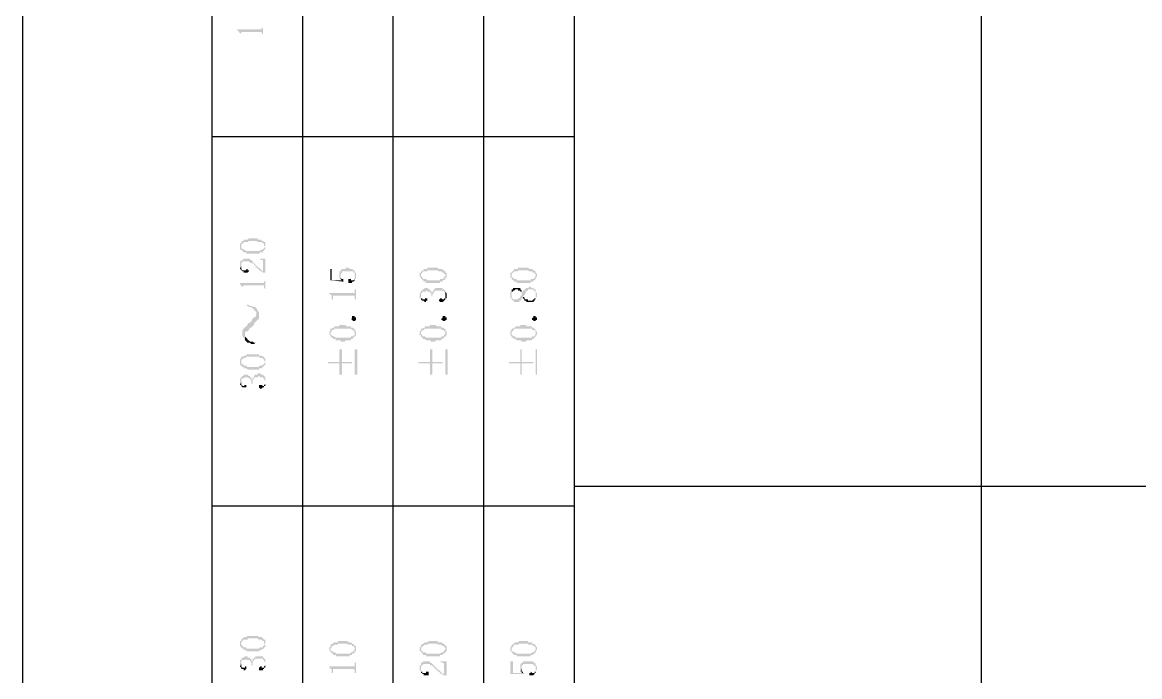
# Model space of a CAD drawing. Header units: millimetres. Extents: x 7018 to 13530, y 4187 to 5692.
# Drawn here: x 8881.97 to 8921.51, y 5024.9 to 5048.07 of the extents above; entities that cross this region are included whole.
import ezdxf

# ---------------------------------------------------------------- set-up
doc = ezdxf.new("R2010")
doc.units = ezdxf.units.MM

msp = doc.modelspace()

# ---------------------------------------------------------------- hatches: boundary and pattern name
at = {"transparency": 33554559}
for points in [[(8889.578, 5047.824), (8889.578, 5047.779), (8889.623, 5047.779), (8889.623, 5047.734), (8889.623, 5047.734), (8889.668, 5047.688), (8889.668, 5047.643), (8889.668, 5047.598), (8889.668, 5047.688), (8889.713, 5047.688), (8889.713, 5047.734), (8890.436, 5047.734), (8890.436, 5047.688), (8890.436, 5047.688), (8890.481, 5047.643), (8890.481, 5047.598), (8890.481, 5047.959), (8890.481, 5047.869), (8890.436, 5047.869), (8890.436, 5047.824), (8890.39, 5047.824)], [(8889.668, 5040.151), (8889.668, 5040.061), (8889.668, 5040.016), (8889.713, 5040.016), (8889.713, 5040.151), (8889.713, 5040.196), (8889.713, 5040.196), (8889.759, 5040.242), (8889.804, 5040.242), (8889.804, 5040.287), (8889.939, 5040.287), (8889.984, 5040.332), (8890.255, 5040.332), (8890.3, 5040.287), (8890.436, 5040.287), (8890.481, 5040.242), (8890.526, 5040.242), (8890.526, 5040.196), (8890.526, 5040.151), (8890.571, 5040.151), (8890.571, 5040.287), (8890.526, 5040.287), (8890.481, 5040.332), (8890.436, 5040.332), (8890.436, 5040.377), (8890.3, 5040.377), (8890.3, 5040.422), (8889.984, 5040.422), (8889.939, 5040.377), (8889.804, 5040.377), (8889.804, 5040.332), (8889.759, 5040.332), (8889.713, 5040.287), (8889.713, 5040.242), (8889.668, 5040.242), (8889.668, 5040.196)], [(8889.713, 5040.016), (8889.713, 5040.016), (8889.759, 5039.971), (8889.759, 5039.971), (8889.804, 5039.926), (8889.894, 5039.926), (8889.894, 5039.881), (8890.345, 5039.881), (8890.39, 5039.926), (8890.481, 5039.926), (8890.481, 5039.971), (8890.526, 5039.971), (8890.526, 5040.016), (8890.571, 5040.016), (8890.571, 5040.061), (8890.571, 5040.106), (8890.571, 5040.151), (8890.571, 5040.196), (8890.571, 5040.242), (8890.571, 5040.287), (8890.571, 5040.106), (8890.526, 5040.106), (8890.526, 5040.061), (8890.481, 5040.061), (8890.481, 5040.016), (8890.39, 5040.016), (8890.39, 5039.971), (8889.894, 5039.971), (8889.849, 5040.016), (8889.804, 5040.016), (8889.759, 5040.061), (8889.713, 5040.061), (8889.713, 5040.106), (8889.713, 5040.151)], [(8889.668, 5039.474), (8889.668, 5039.429), (8889.668, 5039.339), (8889.668, 5039.339), (8889.713, 5039.429), (8889.713, 5039.519), (8889.713, 5039.565), (8889.759, 5039.565), (8889.759, 5039.61), (8889.984, 5039.61), (8890.029, 5039.565), (8890.075, 5039.565), (8890.12, 5039.519), (8890.165, 5039.519), (8890.165, 5039.474), (8890.21, 5039.474), (8890.21, 5039.429), (8890.21, 5039.429), (8890.255, 5039.384), (8890.255, 5039.384), (8890.3, 5039.339), (8890.345, 5039.339), (8890.345, 5039.294), (8890.39, 5039.294), (8890.39, 5039.249), (8890.436, 5039.249), (8890.481, 5039.204), (8890.526, 5039.204), (8890.481, 5039.249), (8890.481, 5039.249), (8890.436, 5039.294), (8890.436, 5039.294), (8890.39, 5039.339), (8890.39, 5039.339), (8890.345, 5039.384), (8890.3, 5039.384), (8890.3, 5039.429), (8890.255, 5039.429), (8890.255, 5039.474), (8890.21, 5039.474), (8890.21, 5039.519), (8890.165, 5039.519), (8890.165, 5039.565), (8890.12, 5039.565), (8890.12, 5039.61), (8890.12, 5039.61), (8890.075, 5039.655), (8890.029, 5039.655), (8890.029, 5039.7), (8889.804, 5039.7), (8889.759, 5039.655), (8889.713, 5039.655), (8889.713, 5039.61), (8889.668, 5039.61), (8889.668, 5039.565)], [(8889.668, 5039.339), (8889.713, 5039.294), (8889.713, 5039.294), (8889.759, 5039.249), (8889.804, 5039.249), (8889.804, 5039.204), (8889.939, 5039.204), (8889.984, 5039.249), (8889.984, 5039.294), (8889.939, 5039.294), (8889.939, 5039.339), (8889.894, 5039.339), (8889.894, 5039.294), (8889.759, 5039.294), (8889.713, 5039.339), (8889.713, 5039.429), (8889.713, 5039.429)], [(8890.345, 5039.7), (8890.39, 5039.7), (8890.39, 5039.655), (8890.481, 5039.655), (8890.481, 5039.61), (8890.481, 5039.249), (8890.526, 5039.204), (8890.571, 5039.204), (8890.571, 5039.7)], [(8893.189, 5039.158), (8893.189, 5039.068), (8893.189, 5039.023), (8893.189, 5039.023), (8893.234, 5038.978), (8893.234, 5039.113), (8893.234, 5039.158), (8893.234, 5039.158), (8893.279, 5039.204), (8893.279, 5039.249), (8893.685, 5039.249), (8893.685, 5039.204), (8893.73, 5039.204), (8893.73, 5039.158), (8893.73, 5039.113), (8893.73, 5038.978), (8893.775, 5038.978), (8893.775, 5039.023), (8893.775, 5039.113), (8893.775, 5039.158), (8893.775, 5039.204), (8893.73, 5039.204), (8893.73, 5039.249), (8893.73, 5039.294), (8893.685, 5039.294), (8893.64, 5039.339), (8893.55, 5039.339), (8893.505, 5039.384), (8893.414, 5039.384), (8893.414, 5039.339), (8893.279, 5039.339), (8893.234, 5039.294), (8893.234, 5039.249), (8893.189, 5039.249), (8893.189, 5039.204)], [(8896.032, 5039.113), (8896.032, 5039.068), (8896.032, 5039.068), (8896.077, 5039.023), (8896.077, 5038.978), (8896.077, 5039.113), (8896.077, 5039.158), (8896.077, 5039.158), (8896.122, 5039.204), (8896.122, 5039.204), (8896.167, 5039.249), (8896.303, 5039.249), (8896.303, 5039.294), (8896.664, 5039.294), (8896.709, 5039.249), (8896.799, 5039.249), (8896.844, 5039.204), (8896.889, 5039.204), (8896.889, 5039.158), (8896.935, 5039.158), (8896.935, 5039.113), (8896.935, 5039.249), (8896.935, 5039.249), (8896.889, 5039.294), (8896.844, 5039.294), (8896.844, 5039.339), (8896.709, 5039.339), (8896.664, 5039.384), (8896.303, 5039.384), (8896.303, 5039.339), (8896.167, 5039.339), (8896.167, 5039.294), (8896.122, 5039.294), (8896.122, 5039.249), (8896.077, 5039.249), (8896.077, 5039.204), (8896.032, 5039.204)], [(8899.236, 5039.113), (8899.236, 5039.068), (8899.236, 5039.023), (8899.281, 5039.023), (8899.281, 5038.978), (8899.281, 5039.113), (8899.281, 5039.158), (8899.281, 5039.158), (8899.327, 5039.204), (8899.327, 5039.204), (8899.372, 5039.249), (8899.507, 5039.249), (8899.507, 5039.294), (8899.868, 5039.294), (8899.913, 5039.249), (8900.004, 5039.249), (8900.049, 5039.204), (8900.094, 5039.204), (8900.094, 5039.158), (8900.139, 5039.158), (8900.139, 5039.113), (8900.139, 5039.249), (8900.094, 5039.249), (8900.094, 5039.294), (8900.049, 5039.294), (8900.004, 5039.339), (8899.913, 5039.339), (8899.868, 5039.384), (8899.507, 5039.384), (8899.507, 5039.339), (8899.372, 5039.339), (8899.372, 5039.294), (8899.327, 5039.294), (8899.327, 5039.249), (8899.281, 5039.249), (8899.281, 5039.204), (8899.236, 5039.204)], [(8892.873, 5039.339), (8892.873, 5038.933), (8893.324, 5038.888), (8893.324, 5038.933), (8893.324, 5038.978), (8893.279, 5038.933), (8892.918, 5038.933), (8892.918, 5039.339)], [(8893.234, 5038.978), (8893.234, 5038.978), (8893.279, 5038.933), (8893.279, 5038.933), (8893.324, 5038.978), (8893.279, 5038.978), (8893.234, 5039.023), (8893.234, 5039.068), (8893.234, 5039.113)], [(8893.505, 5038.933), (8893.505, 5038.843), (8893.64, 5038.843), (8893.64, 5038.888), (8893.685, 5038.888), (8893.73, 5038.933), (8893.73, 5039.113), (8893.73, 5039.023), (8893.73, 5038.978), (8893.73, 5038.978), (8893.685, 5038.933), (8893.595, 5038.933), (8893.595, 5038.978), (8893.505, 5038.978)], [(8896.077, 5038.978), (8896.122, 5038.978), (8896.122, 5038.933), (8896.167, 5038.933), (8896.167, 5038.888), (8896.258, 5038.888), (8896.258, 5038.843), (8896.754, 5038.843), (8896.754, 5038.888), (8896.844, 5038.888), (8896.844, 5038.933), (8896.889, 5038.933), (8896.935, 5038.978), (8896.935, 5039.023), (8896.98, 5039.023), (8896.98, 5039.068), (8896.98, 5039.113), (8896.98, 5039.158), (8896.98, 5039.204), (8896.935, 5039.204), (8896.935, 5039.249), (8896.935, 5039.113), (8896.935, 5039.068), (8896.889, 5039.068), (8896.889, 5039.023), (8896.889, 5039.023), (8896.844, 5038.978), (8896.754, 5038.978), (8896.754, 5038.933), (8896.303, 5038.933), (8896.258, 5038.978), (8896.167, 5038.978), (8896.122, 5039.023), (8896.122, 5039.068), (8896.077, 5039.068), (8896.077, 5039.113)], [(8899.281, 5038.978), (8899.281, 5038.978), (8899.327, 5038.933), (8899.372, 5038.933), (8899.372, 5038.888), (8899.462, 5038.888), (8899.462, 5038.843), (8899.958, 5038.843), (8899.958, 5038.888), (8900.049, 5038.888), (8900.049, 5038.933), (8900.094, 5038.933), (8900.139, 5038.978), (8900.139, 5039.023), (8900.139, 5039.023), (8900.184, 5039.068), (8900.184, 5039.113), (8900.184, 5039.158), (8900.184, 5039.158), (8900.139, 5039.204), (8900.139, 5039.249), (8900.139, 5039.113), (8900.139, 5039.068), (8900.094, 5039.068), (8900.094, 5039.023), (8900.094, 5039.023), (8900.049, 5038.978), (8899.958, 5038.978), (8899.958, 5038.933), (8899.462, 5038.933), (8899.462, 5038.978), (8899.372, 5038.978), (8899.327, 5039.023), (8899.327, 5039.023), (8899.281, 5039.068), (8899.281, 5039.113)], [(8889.668, 5038.843), (8889.668, 5038.797), (8889.668, 5038.797), (8889.713, 5038.752), (8889.713, 5038.707), (8889.759, 5038.707), (8889.759, 5038.572), (8889.759, 5038.707), (8889.759, 5038.707), (8889.804, 5038.752), (8890.526, 5038.752), (8890.526, 5038.707), (8890.526, 5038.662), (8890.571, 5038.617), (8890.571, 5038.572), (8890.571, 5038.978), (8890.571, 5038.933), (8890.526, 5038.888), (8890.526, 5038.843), (8890.481, 5038.843)], [(8892.828, 5038.481), (8892.828, 5038.436), (8892.873, 5038.436), (8892.918, 5038.391), (8892.918, 5038.301), (8892.918, 5038.256), (8892.963, 5038.256), (8892.963, 5038.346), (8892.963, 5038.391), (8893.73, 5038.391), (8893.73, 5038.346), (8893.73, 5038.301), (8893.73, 5038.256), (8893.775, 5038.256), (8893.775, 5038.617), (8893.73, 5038.617), (8893.73, 5038.527), (8893.73, 5038.481), (8893.64, 5038.481)], [(8896.032, 5038.391), (8896.032, 5038.301), (8896.077, 5038.301), (8896.077, 5038.391), (8896.077, 5038.436), (8896.077, 5038.481), (8896.122, 5038.481), (8896.122, 5038.527), (8896.258, 5038.527), (8896.258, 5038.572), (8896.303, 5038.572), (8896.303, 5038.527), (8896.393, 5038.527), (8896.393, 5038.481), (8896.438, 5038.481), (8896.438, 5038.436), (8896.438, 5038.391), (8896.438, 5038.391), (8896.483, 5038.346), (8896.483, 5038.391), (8896.483, 5038.436), (8896.528, 5038.481), (8896.528, 5038.527), (8896.574, 5038.527), (8896.574, 5038.572), (8896.844, 5038.572), (8896.889, 5038.527), (8896.889, 5038.527), (8896.935, 5038.481), (8896.935, 5038.436), (8896.935, 5038.391), (8896.935, 5038.572), (8896.935, 5038.572), (8896.889, 5038.617), (8896.844, 5038.617), (8896.844, 5038.662), (8896.574, 5038.662), (8896.574, 5038.617), (8896.528, 5038.617), (8896.528, 5038.572), (8896.528, 5038.572), (8896.483, 5038.527), (8896.483, 5038.481), (8896.483, 5038.481), (8896.438, 5038.527), (8896.438, 5038.572), (8896.393, 5038.572), (8896.393, 5038.617), (8896.348, 5038.617), (8896.303, 5038.662), (8896.213, 5038.662), (8896.167, 5038.617), (8896.122, 5038.617), (8896.122, 5038.572), (8896.077, 5038.572), (8896.077, 5038.527), (8896.077, 5038.527), (8896.032, 5038.481), (8896.032, 5038.436)], [(8899.236, 5038.436), (8899.236, 5038.391), (8899.236, 5038.301), (8899.281, 5038.301), (8899.281, 5038.256), (8899.281, 5038.256), (8899.327, 5038.211), (8899.372, 5038.211), (8899.372, 5038.166), (8899.552, 5038.166), (8899.552, 5038.211), (8899.597, 5038.211), (8899.643, 5038.256), (8899.643, 5038.301), (8899.688, 5038.301), (8899.688, 5038.346), (8899.688, 5038.346), (8899.733, 5038.391), (8899.733, 5038.436), (8899.733, 5038.436), (8899.778, 5038.481), (8899.778, 5038.527), (8899.778, 5038.527), (8899.823, 5038.572), (8899.868, 5038.572), (8899.868, 5038.617), (8900.049, 5038.617), (8900.049, 5038.572), (8900.094, 5038.572), (8900.094, 5038.527), (8900.139, 5038.527), (8900.139, 5038.436), (8900.139, 5038.301), (8900.139, 5038.301), (8900.184, 5038.346), (8900.184, 5038.436), (8900.184, 5038.481), (8900.184, 5038.481), (8900.139, 5038.527), (8900.139, 5038.572), (8900.139, 5038.617), (8900.094, 5038.617), (8900.049, 5038.662), (8900.004, 5038.662), (8899.958, 5038.707), (8899.913, 5038.707), (8899.868, 5038.662), (8899.778, 5038.662), (8899.778, 5038.617), (8899.733, 5038.617), (8899.733, 5038.572), (8899.688, 5038.572), (8899.688, 5038.527), (8899.643, 5038.527), (8899.643, 5038.481), (8899.643, 5038.391), (8899.597, 5038.391), (8899.597, 5038.346), (8899.597, 5038.346), (8899.552, 5038.301), (8899.507, 5038.301), (8899.507, 5038.256), (8899.327, 5038.256), (8899.327, 5038.301), (8899.281, 5038.301), (8899.281, 5038.346), (8899.281, 5038.572), (8899.236, 5038.527)], [(8899.281, 5038.572), (8899.281, 5038.436), (8899.281, 5038.481), (8899.281, 5038.527), (8899.327, 5038.527), (8899.327, 5038.572), (8899.372, 5038.572), (8899.417, 5038.617), (8899.507, 5038.617), (8899.507, 5038.572), (8899.597, 5038.572), (8899.597, 5038.527), (8899.643, 5038.527), (8899.643, 5038.481), (8899.643, 5038.572), (8899.643, 5038.572), (8899.597, 5038.617), (8899.597, 5038.662), (8899.327, 5038.662), (8899.327, 5038.617), (8899.281, 5038.617)], [(8896.077, 5038.301), (8896.077, 5038.256), (8896.077, 5038.256), (8896.122, 5038.211), (8896.167, 5038.211), (8896.213, 5038.166), (8896.258, 5038.166), (8896.258, 5038.211), (8896.303, 5038.211), (8896.303, 5038.256), (8896.303, 5038.301), (8896.213, 5038.301), (8896.213, 5038.256), (8896.122, 5038.256), (8896.122, 5038.301), (8896.077, 5038.301), (8896.077, 5038.346), (8896.077, 5038.391)], [(8896.709, 5038.211), (8896.709, 5038.211), (8896.754, 5038.166), (8896.844, 5038.166), (8896.889, 5038.211), (8896.889, 5038.211), (8896.935, 5038.256), (8896.935, 5038.301), (8896.98, 5038.301), (8896.98, 5038.391), (8896.98, 5038.436), (8896.98, 5038.481), (8896.98, 5038.481), (8896.935, 5038.527), (8896.935, 5038.391), (8896.935, 5038.346), (8896.935, 5038.301), (8896.889, 5038.301), (8896.889, 5038.256), (8896.844, 5038.256), (8896.799, 5038.301), (8896.754, 5038.301), (8896.754, 5038.256), (8896.709, 5038.256)], [(8899.688, 5038.301), (8899.733, 5038.256), (8899.733, 5038.211), (8899.778, 5038.211), (8899.823, 5038.166), (8900.049, 5038.166), (8900.094, 5038.211), (8900.094, 5038.256), (8900.139, 5038.256), (8900.139, 5038.436), (8900.139, 5038.346), (8900.139, 5038.301), (8900.094, 5038.301), (8900.049, 5038.256), (8900.049, 5038.256), (8900.004, 5038.211), (8899.868, 5038.211), (8899.868, 5038.256), (8899.778, 5038.256), (8899.733, 5038.301), (8899.733, 5038.346), (8899.688, 5038.346)], [(8889.894, 5038.03), (8889.939, 5038.03), (8889.984, 5037.985), (8890.075, 5037.985), (8890.12, 5037.94), (8890.165, 5037.895), (8890.165, 5037.895), (8890.21, 5037.85), (8890.255, 5037.804), (8890.255, 5037.489), (8890.255, 5037.489), (8890.3, 5037.534), (8890.345, 5037.579), (8890.345, 5037.804), (8890.3, 5037.85), (8890.255, 5037.94), (8890.255, 5037.94), (8890.21, 5037.985), (8890.165, 5037.985), (8890.075, 5038.03), (8890.029, 5038.03), (8889.939, 5038.075)], [(8889.759, 5037.037), (8889.759, 5036.947), (8889.804, 5036.902), (8889.849, 5036.812), (8889.849, 5036.992), (8889.849, 5037.082), (8889.894, 5037.127), (8889.939, 5037.127), (8889.984, 5037.173), (8890.029, 5037.263), (8890.075, 5037.263), (8890.12, 5037.308), (8890.165, 5037.353), (8890.165, 5037.398), (8890.21, 5037.443), (8890.255, 5037.489), (8890.255, 5037.759), (8890.255, 5037.714), (8890.21, 5037.624), (8890.165, 5037.624), (8890.12, 5037.579), (8890.075, 5037.489), (8890.075, 5037.489), (8890.029, 5037.443), (8889.939, 5037.398), (8889.939, 5037.353), (8889.894, 5037.308), (8889.849, 5037.263), (8889.804, 5037.263), (8889.804, 5037.218), (8889.759, 5037.173), (8889.759, 5037.082)], [(8893.775, 5037.579), (8893.775, 5037.534), (8893.775, 5037.534), (8893.73, 5037.489), (8893.685, 5037.489), (8893.64, 5037.534), (8893.64, 5037.534), (8893.595, 5037.579), (8893.64, 5037.579), (8893.64, 5037.624), (8893.64, 5037.669), (8893.73, 5037.669), (8893.73, 5037.624), (8893.775, 5037.624), (8893.775, 5037.579)], [(8896.98, 5037.579), (8896.98, 5037.534), (8896.935, 5037.534), (8896.935, 5037.489), (8896.844, 5037.489), (8896.844, 5037.534), (8896.799, 5037.534), (8896.799, 5037.579), (8896.799, 5037.579), (8896.844, 5037.624), (8896.844, 5037.669), (8896.935, 5037.669), (8896.935, 5037.624), (8896.98, 5037.624), (8896.98, 5037.579)], [(8900.184, 5037.579), (8900.184, 5037.534), (8900.139, 5037.534), (8900.139, 5037.489), (8900.049, 5037.489), (8900.049, 5037.534), (8900.004, 5037.534), (8900.004, 5037.579), (8900.004, 5037.579), (8900.049, 5037.624), (8900.049, 5037.669), (8900.139, 5037.669), (8900.139, 5037.624), (8900.184, 5037.624), (8900.184, 5037.579)], [(8892.828, 5037.082), (8892.828, 5037.037), (8892.828, 5037.037), (8892.873, 5036.992), (8892.873, 5036.947), (8892.873, 5037.082), (8892.873, 5037.082), (8892.918, 5037.127), (8892.918, 5037.173), (8892.963, 5037.173), (8893.008, 5037.218), (8893.595, 5037.218), (8893.64, 5037.173), (8893.685, 5037.173), (8893.685, 5037.127), (8893.73, 5037.127), (8893.73, 5037.082), (8893.73, 5037.218), (8893.685, 5037.218), (8893.685, 5037.263), (8893.595, 5037.263), (8893.595, 5037.308), (8893.414, 5037.308), (8893.414, 5037.353), (8893.189, 5037.353), (8893.189, 5037.308), (8893.008, 5037.308), (8893.008, 5037.263), (8892.963, 5037.263), (8892.918, 5037.218), (8892.873, 5037.218), (8892.873, 5037.173), (8892.873, 5037.127), (8892.828, 5037.127)], [(8892.873, 5036.947), (8892.918, 5036.902), (8892.963, 5036.902), (8892.963, 5036.857), (8893.053, 5036.857), (8893.053, 5036.812), (8893.234, 5036.812), (8893.234, 5036.766), (8893.369, 5036.766), (8893.414, 5036.812), (8893.595, 5036.812), (8893.595, 5036.857), (8893.64, 5036.857), (8893.685, 5036.902), (8893.685, 5036.902), (8893.73, 5036.947), (8893.73, 5036.947), (8893.775, 5036.992), (8893.775, 5037.082), (8893.775, 5037.127), (8893.775, 5037.127), (8893.73, 5037.173), (8893.73, 5037.037), (8893.73, 5036.992), (8893.685, 5036.992), (8893.685, 5036.947), (8893.595, 5036.947), (8893.595, 5036.902), (8893.053, 5036.902), (8893.008, 5036.947), (8892.963, 5036.947), (8892.918, 5036.992), (8892.918, 5036.992), (8892.873, 5037.037), (8892.873, 5037.082)], [(8896.032, 5037.082), (8896.032, 5037.037), (8896.032, 5036.992), (8896.077, 5036.992), (8896.077, 5036.947), (8896.077, 5037.082), (8896.077, 5037.127), (8896.122, 5037.127), (8896.122, 5037.173), (8896.167, 5037.173), (8896.213, 5037.218), (8896.799, 5037.218), (8896.799, 5037.173), (8896.889, 5037.173), (8896.889, 5037.127), (8896.935, 5037.127), (8896.935, 5037.082), (8896.935, 5037.218), (8896.889, 5037.218), (8896.889, 5037.263), (8896.799, 5037.263), (8896.799, 5037.308), (8896.619, 5037.308), (8896.619, 5037.353), (8896.393, 5037.353), (8896.393, 5037.308), (8896.213, 5037.308), (8896.213, 5037.263), (8896.167, 5037.263), (8896.122, 5037.218), (8896.077, 5037.218), (8896.077, 5037.173), (8896.077, 5037.173), (8896.032, 5037.127)], [(8896.077, 5036.947), (8896.122, 5036.902), (8896.122, 5036.902), (8896.167, 5036.857), (8896.213, 5036.857), (8896.258, 5036.812), (8896.393, 5036.812), (8896.438, 5036.766), (8896.574, 5036.766), (8896.619, 5036.812), (8896.799, 5036.812), (8896.799, 5036.857), (8896.844, 5036.857), (8896.889, 5036.902), (8896.889, 5036.902), (8896.935, 5036.947), (8896.935, 5036.947), (8896.98, 5036.992), (8896.98, 5037.082), (8896.98, 5037.127), (8896.98, 5037.127), (8896.935, 5037.173), (8896.935, 5037.037), (8896.935, 5037.037), (8896.889, 5036.992), (8896.889, 5036.947), (8896.799, 5036.947), (8896.799, 5036.902), (8896.258, 5036.902), (8896.213, 5036.947), (8896.122, 5036.947), (8896.122, 5036.992), (8896.122, 5036.992), (8896.077, 5037.037), (8896.077, 5037.082)], [(8899.236, 5037.082), (8899.236, 5037.037), (8899.236, 5036.992), (8899.236, 5036.992), (8899.281, 5036.947), (8899.281, 5037.082), (8899.281, 5037.127), (8899.327, 5037.127), (8899.327, 5037.173), (8899.372, 5037.173), (8899.372, 5037.218), (8900.004, 5037.218), (8900.004, 5037.173), (8900.094, 5037.173), (8900.094, 5037.127), (8900.139, 5037.127), (8900.139, 5037.082), (8900.139, 5037.173), (8900.094, 5037.218), (8900.094, 5037.218), (8900.049, 5037.263), (8900.004, 5037.263), (8900.004, 5037.308), (8899.823, 5037.308), (8899.778, 5037.353), (8899.597, 5037.353), (8899.597, 5037.308), (8899.417, 5037.308), (8899.417, 5037.263), (8899.372, 5037.263), (8899.327, 5037.218), (8899.281, 5037.218), (8899.281, 5037.173), (8899.281, 5037.173), (8899.236, 5037.127)], [(8899.281, 5036.947), (8899.281, 5036.902), (8899.327, 5036.902), (8899.372, 5036.857), (8899.417, 5036.857), (8899.462, 5036.812), (8899.597, 5036.812), (8899.643, 5036.766), (8899.778, 5036.766), (8899.823, 5036.812), (8900.004, 5036.812), (8900.004, 5036.857), (8900.049, 5036.857), (8900.094, 5036.902), (8900.094, 5036.902), (8900.139, 5036.947), (8900.139, 5036.992), (8900.184, 5036.992), (8900.184, 5037.082), (8900.184, 5037.127), (8900.139, 5037.127), (8900.139, 5037.173), (8900.139, 5037.037), (8900.139, 5037.037), (8900.094, 5036.992), (8900.094, 5036.947), (8900.004, 5036.947), (8900.004, 5036.902), (8899.417, 5036.902), (8899.417, 5036.947), (8899.327, 5036.947), (8899.327, 5036.992), (8899.281, 5036.992), (8899.281, 5037.037), (8899.281, 5037.082)], [(8889.849, 5036.812), (8889.849, 5036.812), (8889.894, 5036.766), (8889.939, 5036.721), (8890.029, 5036.721), (8890.075, 5036.676), (8890.165, 5036.676), (8890.21, 5036.721), (8890.165, 5036.721), (8890.12, 5036.766), (8890.029, 5036.766), (8889.984, 5036.812), (8889.939, 5036.812), (8889.939, 5036.857), (8889.894, 5036.902), (8889.849, 5036.947), (8889.849, 5036.992)], [(8889.668, 5036.044), (8889.668, 5035.999), (8889.668, 5035.954), (8889.668, 5035.954), (8889.713, 5035.909), (8889.713, 5036.044), (8889.713, 5036.089), (8889.713, 5036.135), (8889.759, 5036.135), (8889.804, 5036.18), (8889.849, 5036.18), (8889.894, 5036.225), (8890.345, 5036.225), (8890.39, 5036.18), (8890.481, 5036.18), (8890.481, 5036.135), (8890.526, 5036.135), (8890.526, 5036.089), (8890.526, 5036.089), (8890.571, 5036.044), (8890.571, 5036.18), (8890.526, 5036.18), (8890.526, 5036.225), (8890.481, 5036.225), (8890.436, 5036.27), (8890.345, 5036.27), (8890.345, 5036.315), (8889.894, 5036.315), (8889.894, 5036.27), (8889.804, 5036.27), (8889.804, 5036.225), (8889.713, 5036.225), (8889.713, 5036.18), (8889.713, 5036.18), (8889.668, 5036.135), (8889.668, 5036.089), (8889.668, 5036.089)], [(8892.782, 5036.044), (8892.782, 5035.999), (8893.189, 5035.999), (8893.189, 5035.593), (8893.279, 5035.593), (8893.279, 5035.999), (8893.64, 5035.999), (8893.64, 5036.044), (8893.279, 5036.044), (8893.279, 5036.496), (8893.189, 5036.496), (8893.189, 5036.044)], [(8893.82, 5035.593), (8893.82, 5036.496), (8893.73, 5036.496), (8893.73, 5035.593)], [(8895.987, 5036.044), (8895.987, 5035.999), (8896.393, 5035.999), (8896.393, 5035.593), (8896.483, 5035.593), (8896.483, 5035.999), (8896.844, 5035.999), (8896.844, 5036.044), (8896.483, 5036.044), (8896.483, 5036.496), (8896.393, 5036.496), (8896.393, 5036.044)], [(8897.025, 5035.593), (8897.025, 5036.496), (8896.935, 5036.496), (8896.935, 5035.593)], [(8899.191, 5036.044), (8899.191, 5035.999), (8899.597, 5035.999), (8899.597, 5035.593), (8899.643, 5035.593), (8899.643, 5035.999), (8900.049, 5035.999), (8900.049, 5036.044), (8899.643, 5036.044), (8899.643, 5036.496), (8899.597, 5036.496), (8899.597, 5036.044)], [(8900.184, 5035.593), (8900.184, 5036.496), (8900.139, 5036.496), (8900.139, 5035.593)], [(8889.713, 5035.909), (8889.713, 5035.909), (8889.759, 5035.864), (8889.804, 5035.864), (8889.804, 5035.819), (8889.894, 5035.819), (8889.939, 5035.774), (8890.345, 5035.774), (8890.345, 5035.819), (8890.436, 5035.819), (8890.481, 5035.864), (8890.481, 5035.864), (8890.526, 5035.909), (8890.526, 5035.909), (8890.571, 5035.954), (8890.571, 5036.044), (8890.571, 5036.089), (8890.571, 5036.135), (8890.571, 5036.18), (8890.571, 5036.044), (8890.571, 5036.044), (8890.526, 5035.999), (8890.526, 5035.954), (8890.481, 5035.954), (8890.436, 5035.909), (8890.345, 5035.909), (8890.345, 5035.864), (8889.939, 5035.864), (8889.894, 5035.909), (8889.804, 5035.909), (8889.804, 5035.954), (8889.759, 5035.954), (8889.713, 5035.999), (8889.713, 5036.044), (8889.713, 5036.044)], [(8889.668, 5035.367), (8889.668, 5035.322), (8889.668, 5035.277), (8889.668, 5035.232), (8889.713, 5035.322), (8889.713, 5035.412), (8889.713, 5035.412), (8889.759, 5035.458), (8889.804, 5035.458), (8889.849, 5035.503), (8889.939, 5035.503), (8889.984, 5035.458), (8890.029, 5035.458), (8890.029, 5035.412), (8890.075, 5035.412), (8890.075, 5035.367), (8890.075, 5035.277), (8890.12, 5035.277), (8890.12, 5035.322), (8890.12, 5035.412), (8890.12, 5035.412), (8890.165, 5035.458), (8890.165, 5035.503), (8890.3, 5035.503), (8890.345, 5035.548), (8890.345, 5035.548), (8890.39, 5035.503), (8890.481, 5035.503), (8890.481, 5035.458), (8890.526, 5035.458), (8890.526, 5035.412), (8890.571, 5035.367), (8890.571, 5035.322), (8890.571, 5035.503), (8890.571, 5035.503), (8890.526, 5035.548), (8890.526, 5035.548), (8890.481, 5035.593), (8890.436, 5035.593), (8890.39, 5035.638), (8890.3, 5035.638), (8890.3, 5035.593), (8890.21, 5035.593), (8890.165, 5035.548), (8890.165, 5035.503), (8890.12, 5035.503), (8890.12, 5035.458), (8890.12, 5035.458), (8890.075, 5035.412), (8890.075, 5035.458), (8890.075, 5035.503), (8890.029, 5035.503), (8890.029, 5035.548), (8889.984, 5035.548), (8889.939, 5035.593), (8889.804, 5035.593), (8889.804, 5035.548), (8889.759, 5035.548), (8889.713, 5035.503), (8889.713, 5035.458), (8889.668, 5035.458), (8889.668, 5035.412)], [(8890.345, 5035.142), (8890.345, 5035.142), (8890.39, 5035.097), (8890.436, 5035.097), (8890.481, 5035.142), (8890.526, 5035.142), (8890.526, 5035.187), (8890.571, 5035.187), (8890.571, 5035.277), (8890.571, 5035.322), (8890.571, 5035.367), (8890.571, 5035.458), (8890.571, 5035.503), (8890.571, 5035.322), (8890.571, 5035.277), (8890.571, 5035.277), (8890.526, 5035.232), (8890.526, 5035.187), (8890.481, 5035.187), (8890.436, 5035.232), (8890.345, 5035.232), (8890.345, 5035.187), (8890.345, 5035.187)], [(8889.668, 5035.232), (8889.713, 5035.232), (8889.713, 5035.187), (8889.713, 5035.187), (8889.759, 5035.142), (8889.894, 5035.142), (8889.894, 5035.187), (8889.894, 5035.232), (8889.849, 5035.232), (8889.804, 5035.187), (8889.759, 5035.187), (8889.759, 5035.232), (8889.713, 5035.232), (8889.713, 5035.322), (8889.713, 5035.322)], [(8889.668, 5026.07), (8889.668, 5026.025), (8889.668, 5025.98), (8889.668, 5025.98), (8889.713, 5025.935), (8889.713, 5026.07), (8889.713, 5026.115), (8889.713, 5026.115), (8889.759, 5026.16), (8889.759, 5026.16), (8889.804, 5026.205), (8889.939, 5026.205), (8889.939, 5026.251), (8890.3, 5026.251), (8890.345, 5026.205), (8890.436, 5026.205), (8890.481, 5026.16), (8890.526, 5026.16), (8890.526, 5026.115), (8890.526, 5026.07), (8890.571, 5026.07), (8890.571, 5026.205), (8890.526, 5026.205), (8890.481, 5026.251), (8890.481, 5026.251), (8890.436, 5026.296), (8890.345, 5026.296), (8890.3, 5026.341), (8889.939, 5026.341), (8889.894, 5026.296), (8889.804, 5026.296), (8889.804, 5026.251), (8889.759, 5026.251), (8889.713, 5026.205), (8889.713, 5026.16), (8889.668, 5026.16)], [(8889.713, 5025.935), (8889.713, 5025.935), (8889.759, 5025.89), (8889.804, 5025.89), (8889.804, 5025.844), (8889.894, 5025.844), (8889.894, 5025.799), (8890.345, 5025.799), (8890.39, 5025.844), (8890.436, 5025.844), (8890.481, 5025.89), (8890.526, 5025.89), (8890.526, 5025.935), (8890.571, 5025.935), (8890.571, 5025.98), (8890.571, 5026.025), (8890.571, 5026.07), (8890.571, 5026.115), (8890.571, 5026.16), (8890.571, 5026.205), (8890.571, 5026.025), (8890.526, 5026.025), (8890.526, 5025.98), (8890.481, 5025.98), (8890.481, 5025.935), (8890.39, 5025.935), (8890.345, 5025.89), (8889.894, 5025.89), (8889.894, 5025.935), (8889.804, 5025.935), (8889.759, 5025.98), (8889.759, 5025.98), (8889.713, 5026.025), (8889.713, 5026.07)], [(8892.828, 5025.89), (8892.828, 5025.844), (8892.873, 5025.799), (8892.873, 5025.754), (8892.873, 5025.89), (8892.873, 5025.89), (8892.918, 5025.935), (8892.918, 5025.98), (8892.963, 5025.98), (8893.008, 5026.025), (8893.144, 5026.025), (8893.144, 5026.07), (8893.459, 5026.07), (8893.505, 5026.025), (8893.64, 5026.025), (8893.64, 5025.98), (8893.685, 5025.98), (8893.73, 5025.935), (8893.73, 5025.89), (8893.73, 5026.025), (8893.685, 5026.025), (8893.685, 5026.07), (8893.64, 5026.07), (8893.595, 5026.115), (8893.505, 5026.115), (8893.459, 5026.16), (8893.144, 5026.16), (8893.144, 5026.115), (8893.008, 5026.115), (8892.963, 5026.07), (8892.918, 5026.07), (8892.918, 5026.025), (8892.873, 5026.025), (8892.873, 5025.98), (8892.873, 5025.935), (8892.828, 5025.935)], [(8892.873, 5025.754), (8892.918, 5025.754), (8892.918, 5025.709), (8892.963, 5025.709), (8892.963, 5025.664), (8893.053, 5025.664), (8893.098, 5025.619), (8893.55, 5025.619), (8893.55, 5025.664), (8893.64, 5025.664), (8893.64, 5025.709), (8893.685, 5025.709), (8893.73, 5025.754), (8893.73, 5025.799), (8893.775, 5025.799), (8893.775, 5025.844), (8893.775, 5025.89), (8893.775, 5025.935), (8893.775, 5025.98), (8893.73, 5025.98), (8893.73, 5026.025), (8893.73, 5025.844), (8893.73, 5025.844), (8893.685, 5025.799), (8893.685, 5025.799), (8893.64, 5025.754), (8893.595, 5025.754), (8893.55, 5025.709), (8893.053, 5025.709), (8893.053, 5025.754), (8892.963, 5025.754), (8892.963, 5025.799), (8892.918, 5025.799), (8892.873, 5025.844), (8892.873, 5025.89)], [(8896.032, 5025.89), (8896.032, 5025.799), (8896.077, 5025.799), (8896.077, 5025.754), (8896.077, 5025.89), (8896.077, 5025.935), (8896.122, 5025.935), (8896.122, 5025.98), (8896.167, 5025.98), (8896.213, 5026.025), (8896.303, 5026.025), (8896.348, 5026.07), (8896.664, 5026.07), (8896.664, 5026.025), (8896.799, 5026.025), (8896.844, 5025.98), (8896.889, 5025.98), (8896.889, 5025.935), (8896.935, 5025.935), (8896.935, 5025.89), (8896.935, 5026.025), (8896.889, 5026.025), (8896.889, 5026.07), (8896.844, 5026.07), (8896.799, 5026.115), (8896.664, 5026.115), (8896.664, 5026.16), (8896.348, 5026.16), (8896.303, 5026.115), (8896.213, 5026.115), (8896.167, 5026.07), (8896.122, 5026.07), (8896.122, 5026.025), (8896.077, 5026.025), (8896.077, 5025.98), (8896.077, 5025.98), (8896.032, 5025.935)], [(8896.077, 5025.754), (8896.122, 5025.754), (8896.122, 5025.709), (8896.122, 5025.709), (8896.167, 5025.664), (8896.258, 5025.664), (8896.258, 5025.619), (8896.754, 5025.619), (8896.754, 5025.664), (8896.844, 5025.664), (8896.844, 5025.709), (8896.889, 5025.709), (8896.935, 5025.754), (8896.935, 5025.799), (8896.98, 5025.799), (8896.98, 5025.844), (8896.98, 5025.89), (8896.98, 5025.935), (8896.98, 5025.98), (8896.935, 5025.98), (8896.935, 5026.025), (8896.935, 5025.844), (8896.889, 5025.844), (8896.889, 5025.799), (8896.889, 5025.799), (8896.844, 5025.754), (8896.799, 5025.754), (8896.754, 5025.709), (8896.258, 5025.709), (8896.258, 5025.754), (8896.167, 5025.754), (8896.122, 5025.799), (8896.122, 5025.799), (8896.077, 5025.844), (8896.077, 5025.89)], [(8899.236, 5025.89), (8899.236, 5025.799), (8899.281, 5025.799), (8899.281, 5025.754), (8899.281, 5025.89), (8899.281, 5025.935), (8899.327, 5025.935), (8899.327, 5025.98), (8899.372, 5025.98), (8899.372, 5026.025), (8899.507, 5026.025), (8899.552, 5026.07), (8899.868, 5026.07), (8899.868, 5026.025), (8900.004, 5026.025), (8900.049, 5025.98), (8900.094, 5025.98), (8900.094, 5025.935), (8900.139, 5025.935), (8900.139, 5025.89), (8900.139, 5026.025), (8900.094, 5026.025), (8900.049, 5026.07), (8900.004, 5026.07), (8900.004, 5026.115), (8899.868, 5026.115), (8899.868, 5026.16), (8899.552, 5026.16), (8899.507, 5026.115), (8899.417, 5026.115), (8899.372, 5026.07), (8899.327, 5026.07), (8899.327, 5026.025), (8899.281, 5026.025), (8899.281, 5025.98), (8899.281, 5025.98), (8899.236, 5025.935)], [(8899.281, 5025.754), (8899.281, 5025.754), (8899.327, 5025.709), (8899.327, 5025.709), (8899.372, 5025.664), (8899.462, 5025.664), (8899.462, 5025.619), (8899.958, 5025.619), (8899.958, 5025.664), (8900.049, 5025.664), (8900.049, 5025.709), (8900.094, 5025.709), (8900.139, 5025.754), (8900.139, 5025.799), (8900.139, 5025.799), (8900.184, 5025.844), (8900.184, 5025.89), (8900.184, 5025.935), (8900.184, 5025.935), (8900.139, 5025.98), (8900.139, 5026.025), (8900.139, 5025.844), (8900.094, 5025.844), (8900.094, 5025.799), (8900.094, 5025.799), (8900.049, 5025.754), (8900.004, 5025.754), (8899.958, 5025.709), (8899.462, 5025.709), (8899.417, 5025.754), (8899.372, 5025.754), (8899.327, 5025.799), (8899.281, 5025.799), (8899.281, 5025.844), (8899.281, 5025.89)], [(8889.668, 5025.348), (8889.668, 5025.258), (8889.668, 5025.258), (8889.713, 5025.348), (8889.713, 5025.393), (8889.713, 5025.438), (8889.713, 5025.438), (8889.759, 5025.483), (8889.849, 5025.483), (8889.894, 5025.529), (8889.894, 5025.483), (8890.029, 5025.483), (8890.029, 5025.438), (8890.029, 5025.438), (8890.075, 5025.393), (8890.075, 5025.348), (8890.075, 5025.303), (8890.12, 5025.303), (8890.12, 5025.348), (8890.12, 5025.438), (8890.12, 5025.438), (8890.165, 5025.483), (8890.165, 5025.483), (8890.21, 5025.529), (8890.481, 5025.529), (8890.481, 5025.483), (8890.526, 5025.483), (8890.526, 5025.438), (8890.526, 5025.438), (8890.571, 5025.393), (8890.571, 5025.348), (8890.571, 5025.529), (8890.526, 5025.529), (8890.526, 5025.574), (8890.481, 5025.574), (8890.481, 5025.619), (8890.21, 5025.619), (8890.21, 5025.574), (8890.165, 5025.574), (8890.165, 5025.529), (8890.12, 5025.529), (8890.12, 5025.483), (8890.12, 5025.483), (8890.075, 5025.438), (8890.075, 5025.529), (8890.029, 5025.529), (8890.029, 5025.574), (8889.939, 5025.574), (8889.939, 5025.619), (8889.849, 5025.619), (8889.804, 5025.574), (8889.759, 5025.574), (8889.713, 5025.529), (8889.713, 5025.483), (8889.668, 5025.483), (8889.668, 5025.438), (8889.668, 5025.393)], [(8889.668, 5025.258), (8889.713, 5025.213), (8889.713, 5025.167), (8889.804, 5025.167), (8889.804, 5025.122), (8889.849, 5025.122), (8889.894, 5025.167), (8889.894, 5025.213), (8889.894, 5025.258), (8889.849, 5025.258), (8889.849, 5025.213), (8889.759, 5025.213), (8889.713, 5025.258), (8889.713, 5025.303), (8889.713, 5025.348)], [(8890.345, 5025.167), (8890.345, 5025.122), (8890.481, 5025.122), (8890.481, 5025.167), (8890.526, 5025.167), (8890.526, 5025.213), (8890.571, 5025.213), (8890.571, 5025.258), (8890.571, 5025.348), (8890.571, 5025.393), (8890.571, 5025.438), (8890.571, 5025.483), (8890.571, 5025.348), (8890.571, 5025.303), (8890.571, 5025.303), (8890.526, 5025.258), (8890.526, 5025.213), (8890.436, 5025.213), (8890.436, 5025.258), (8890.39, 5025.258), (8890.345, 5025.213), (8890.345, 5025.213)], [(8892.828, 5025.258), (8892.828, 5025.213), (8892.873, 5025.213), (8892.873, 5025.167), (8892.918, 5025.167), (8892.918, 5025.122), (8892.918, 5025.077), (8892.918, 5025.032), (8892.963, 5025.032), (8892.963, 5025.122), (8892.963, 5025.167), (8893.685, 5025.167), (8893.73, 5025.122), (8893.73, 5025.077), (8893.73, 5025.032), (8893.775, 5025.032), (8893.775, 5025.393), (8893.73, 5025.393), (8893.73, 5025.303), (8893.73, 5025.258), (8893.64, 5025.258)], [(8896.032, 5025.213), (8896.032, 5025.167), (8896.032, 5025.122), (8896.077, 5025.077), (8896.077, 5025.213), (8896.077, 5025.258), (8896.077, 5025.258), (8896.122, 5025.303), (8896.122, 5025.303), (8896.167, 5025.348), (8896.393, 5025.348), (8896.393, 5025.303), (8896.483, 5025.303), (8896.483, 5025.258), (8896.528, 5025.258), (8896.528, 5025.213), (8896.574, 5025.213), (8896.574, 5025.167), (8896.619, 5025.167), (8896.619, 5025.122), (8896.664, 5025.122), (8896.664, 5025.077), (8896.709, 5025.077), (8896.754, 5025.032), (8896.754, 5025.032), (8896.799, 5024.987), (8896.844, 5024.987), (8896.844, 5024.942), (8896.889, 5024.942), (8896.889, 5024.987), (8896.844, 5024.987), (8896.844, 5025.032), (8896.799, 5025.032), (8896.799, 5025.077), (8896.754, 5025.077), (8896.754, 5025.122), (8896.709, 5025.122), (8896.664, 5025.167), (8896.664, 5025.167), (8896.619, 5025.213), (8896.619, 5025.213), (8896.574, 5025.258), (8896.574, 5025.258), (8896.528, 5025.303), (8896.528, 5025.303), (8896.483, 5025.348), (8896.483, 5025.348), (8896.438, 5025.393), (8896.393, 5025.393), (8896.393, 5025.438), (8896.167, 5025.438), (8896.122, 5025.393), (8896.077, 5025.393), (8896.077, 5025.348), (8896.077, 5025.303), (8896.032, 5025.303)], [(8896.077, 5025.077), (8896.077, 5025.032), (8896.122, 5025.032), (8896.122, 5024.987), (8896.167, 5024.987), (8896.167, 5024.942), (8896.348, 5024.942), (8896.348, 5024.987), (8896.348, 5025.032), (8896.348, 5025.077), (8896.258, 5025.077), (8896.258, 5025.032), (8896.122, 5025.032), (8896.122, 5025.077), (8896.077, 5025.077), (8896.077, 5025.167), (8896.077, 5025.167)], [(8896.754, 5025.438), (8896.754, 5025.438), (8896.799, 5025.393), (8896.844, 5025.393), (8896.889, 5025.348), (8896.889, 5024.942), (8896.98, 5024.942), (8896.98, 5025.438)], [(8899.236, 5025.438), (8899.236, 5024.987), (8899.733, 5024.987), (8899.733, 5025.032), (8899.327, 5025.032), (8899.327, 5025.438)], [(8899.597, 5025.213), (8899.597, 5025.167), (8899.597, 5025.122), (8899.597, 5025.077), (8899.597, 5025.077), (8899.643, 5025.213), (8899.643, 5025.258), (8899.643, 5025.303), (8899.688, 5025.303), (8899.688, 5025.348), (8900.049, 5025.348), (8900.049, 5025.303), (8900.094, 5025.303), (8900.139, 5025.258), (8900.139, 5025.032), (8900.139, 5025.122), (8900.184, 5025.122), (8900.184, 5025.167), (8900.184, 5025.258), (8900.184, 5025.258), (8900.139, 5025.303), (8900.139, 5025.348), (8900.139, 5025.348), (8900.094, 5025.393), (8900.049, 5025.393), (8900.049, 5025.438), (8899.688, 5025.438), (8899.688, 5025.393), (8899.643, 5025.393), (8899.597, 5025.348), (8899.597, 5025.258), (8899.597, 5025.258)], [(8899.597, 5025.077), (8899.643, 5025.077), (8899.643, 5025.032), (8899.688, 5025.032), (8899.688, 5025.077), (8899.643, 5025.077), (8899.643, 5025.122), (8899.643, 5025.213)], [(8899.913, 5024.987), (8899.913, 5024.942), (8900.049, 5024.942), (8900.094, 5024.987), (8900.094, 5025.032), (8900.139, 5025.032), (8900.139, 5025.167), (8900.139, 5025.122), (8900.139, 5025.077), (8900.094, 5025.077), (8900.094, 5025.032), (8900.004, 5025.032), (8899.958, 5025.077), (8899.958, 5025.032), (8899.913, 5025.032)]]:
    msp.add_hatch(color=256, dxfattribs=at).paths.add_polyline_path(points)

# ---------------------------------------------------------------- linework, layer by layer
for p, q in [((8888.675, 5242.873), (8888.675, 4956.132)), ((8915.9, 5242.873), (8915.9, 4986.912)), ((8901.493, 5031.644), (9297.931, 5031.644))]:
    msp.add_line(p, q)
msp.add_lwpolyline([(9301.969, 4951.873), (9301.969, 5248.873), (8881.969, 5248.873), (8881.969, 4951.873)], close=True)
for points in [[(8901.493, 5242.873), (8901.493, 4956.132)], [(8891.88, 5070.48), (8891.88, 4977.463)], [(8895.084, 5070.48), (8895.084, 4977.463)], [(8898.289, 5070.48), (8898.289, 4977.463)], [(8888.675, 5044.033), (8901.493, 5044.033)], [(8888.675, 5030.944), (8901.493, 5030.944)]]:
    msp.add_lwpolyline(points)

doc.saveas('drawing.dxf')
